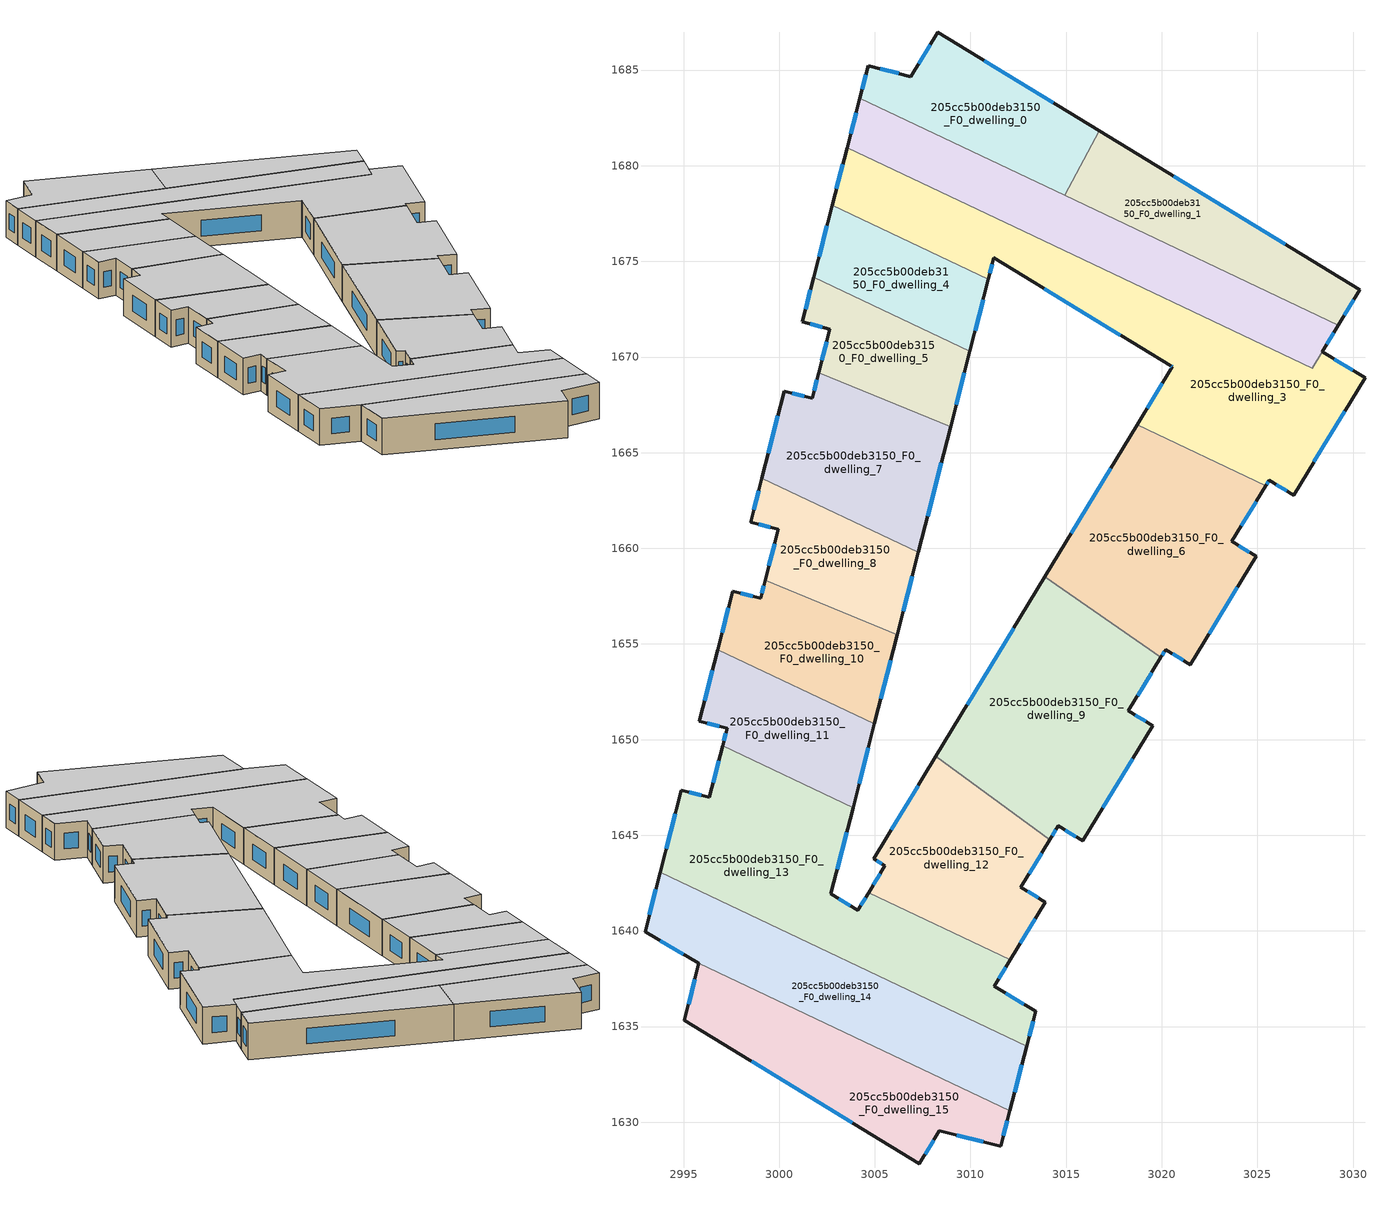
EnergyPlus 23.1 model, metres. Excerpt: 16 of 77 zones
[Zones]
205cc5b00deb3150_F0_dwelling_0
 floor ground (EU_floor_Construction): 3016.74,1681.82 3014.91,1678.45 3004.22,1683.52 3004.66,1685.24 3006.89,1684.66 3008.29,1686.97 z0
 wall outside (EU_wall_Construction): 3016.74,1681.82 3008.29,1686.97 3006.89,1684.66 3004.66,1685.24 3004.22,1683.52 z0:3
 wall to 205cc5b00deb3150_F0_dwelling_1 (EU_wall_Construction): 3014.91,1678.45 3016.74,1681.82 z0:3
 wall to 205cc5b00deb3150_F0_dwelling_2 (EU_wall_Construction): 3004.22,1683.52 3014.91,1678.45 z0:3
 window (EU_Window_Construction): 3004.53,1684.74 3004.34,1684.01 / 3006.25,1684.83 3005.3,1685.07 / 3007.89,1686.31 3007.29,1685.32 / 3014.33,1683.29 3010.71,1685.5 z0.86:2.14
 ceiling to 205cc5b00deb3150_F1_dwelling_0 (EU_floor_Construction): 3014.91,1678.45 3016.74,1681.82 3008.29,1686.97 3006.89,1684.66 3004.66,1685.24 3004.22,1683.52 z3
205cc5b00deb3150_F0_dwelling_1
 floor ground (EU_floor_Construction): 3030.36,1673.52 3029.22,1671.66 3014.91,1678.45 3016.74,1681.82 z0
 wall outside (EU_wall_Construction): 3029.22,1671.66 3030.36,1673.52 3016.74,1681.82 z0:3
 wall to 205cc5b00deb3150_F0_dwelling_2 (EU_wall_Construction): 3014.92,1678.44 3029.22,1671.66 z0:3
 window (EU_Window_Construction): 3026.47,1675.89 3020.63,1679.45 / 3029.55,1672.19 3030.03,1672.99 z0.86:2.14
 ceiling to 205cc5b00deb3150_F1_dwelling_1 (EU_floor_Construction): 3029.22,1671.66 3030.36,1673.52 3016.74,1681.82 3014.91,1678.45 z3
205cc5b00deb3150_F0_dwelling_10
 floor ground (EU_floor_Construction): 3006.17,1655.47 3004.98,1650.82 2996.79,1654.7 2997.57,1657.76 2999.03,1657.38 2999.27,1658.32 z0
 wall outside (EU_wall_Construction): 2999.27,1658.32 2999.03,1657.38 2997.57,1657.76 2996.79,1654.7 / 3004.98,1650.82 3006.17,1655.47 z0:3
 wall to 205cc5b00deb3150_F0_dwelling_8 (EU_wall_Construction): 3006.17,1655.47 2999.27,1658.32 z0:3
 wall to 205cc5b00deb3150_F0_dwelling_11 (EU_wall_Construction): 2996.79,1654.7 3004.98,1650.82 z0:3
 window (EU_Window_Construction): 2998.61,1657.49 2997.99,1657.65 / 2999.2,1658.05 2999.1,1657.65 / 3005.32,1652.15 3005.83,1654.14 / 2997.35,1656.88 2997.01,1655.57 z0.86:2.14
 ceiling to 205cc5b00deb3150_F1_dwelling_10 (EU_floor_Construction): 3004.98,1650.82 3006.17,1655.47 2999.27,1658.32 2999.03,1657.38 2997.57,1657.76 2996.79,1654.7 z3
205cc5b00deb3150_F0_dwelling_11
 floor ground (EU_floor_Construction): 3004.98,1650.82 3003.86,1646.45 2997.04,1649.68 2997.28,1650.58 2995.82,1650.96 2996.79,1654.7 z0
 wall outside (EU_wall_Construction): 3003.86,1646.45 3004.98,1650.82 / 2996.79,1654.7 2995.82,1650.96 2997.28,1650.58 2997.04,1649.68 z0:3
 wall to 205cc5b00deb3150_F0_dwelling_13 (EU_wall_Construction): 2997.04,1649.68 3003.86,1646.45 z0:3
 window (EU_Window_Construction): 3004.18,1647.7 3004.66,1649.57 / 2997.21,1650.33 2997.11,1649.94 / 2996.24,1650.85 2996.86,1650.69 / 2996.51,1653.63 2996.1,1652.03 z0.86:2.14
 ceiling to 205cc5b00deb3150_F1_dwelling_11 (EU_floor_Construction): 3003.86,1646.45 3004.98,1650.82 2996.79,1654.7 2995.82,1650.96 2997.28,1650.58 2997.04,1649.68 z3
205cc5b00deb3150_F0_dwelling_12
 floor ground (EU_floor_Construction): 3014.16,1644.78 3012.64,1642.29 3013.92,1641.51 3012.08,1638.49 3004.68,1642 3005.53,1643.4 3004.93,1643.76 3008.19,1649.13 z0
 wall outside (EU_wall_Construction): 3012.08,1638.49 3013.92,1641.51 3012.64,1642.29 3014.16,1644.78 / 3008.19,1649.13 3004.93,1643.76 3005.53,1643.4 3004.68,1642 z0:3
 wall to 205cc5b00deb3150_F0_dwelling_13 (EU_wall_Construction): 3004.68,1642 3012.08,1638.49 z0:3
 wall to 205cc5b00deb3150_F0_dwelling_9 (EU_wall_Construction): 3014.16,1644.78 3008.19,1649.13 z0:3
 window (EU_Window_Construction): 3013.55,1641.73 3013,1642.06 / 3012.6,1639.35 3013.39,1640.64 / 3005.29,1643 3004.92,1642.4 / 3005.1,1643.66 3005.36,1643.5 / 3007.26,1647.6 3005.86,1645.3 / 3013.07,1643 3013.72,1644.07 z0.86:2.14
 ceiling to 205cc5b00deb3150_F1_dwelling_12 (EU_floor_Construction): 3012.08,1638.49 3013.92,1641.51 3012.64,1642.29 3014.16,1644.78 3008.19,1649.13 3004.93,1643.76 3005.53,1643.4 3004.68,1642 z3
205cc5b00deb3150_F0_dwelling_13
 floor ground (EU_floor_Construction): 3003.86,1646.45 3002.71,1641.94 3004.11,1641.08 3004.68,1642 3012.08,1638.49 3011.24,1637.11 3013.4,1635.79 3012.94,1633.98 2993.78,1643.06 2994.89,1647.35 2996.34,1646.97 2997.04,1649.68 z0
 wall outside (EU_wall_Construction): 3004.68,1642 3004.11,1641.08 3002.71,1641.94 3003.86,1646.45 / 3012.94,1633.98 3013.4,1635.79 3011.24,1637.11 3012.08,1638.49 / 2997.04,1649.68 2996.34,1646.97 2994.89,1647.35 2993.78,1643.06 z0:3
 wall to 205cc5b00deb3150_F0_dwelling_14 (EU_wall_Construction): 2993.78,1643.06 3012.94,1633.98 z0:3
 window (EU_Window_Construction): 3003.03,1643.23 3003.53,1645.16 / 3003.71,1641.32 3003.11,1641.69 / 3004.52,1641.74 3004.27,1641.34 / 3011.48,1637.5 3011.84,1638.1 / 3012.78,1636.17 3011.86,1636.73 / 3013.07,1634.5 3013.27,1635.27 / 2994.58,1646.12 2994.1,1644.28 / 2995.93,1647.08 2995.31,1647.24 / 2996.84,1648.91 2996.54,1647.75 z0.86:2.14
 ceiling to 205cc5b00deb3150_F1_dwelling_13 (EU_floor_Construction): 3012.94,1633.98 3013.4,1635.79 3011.24,1637.11 3012.08,1638.49 3004.68,1642 3004.11,1641.08 3002.71,1641.94 3003.86,1646.45 2997.04,1649.68 2996.34,1646.97 2994.89,1647.35 2993.78,1643.06 z3
205cc5b00deb3150_F0_dwelling_14
 floor ground (EU_floor_Construction): 3012.94,1633.98 3012.07,1630.61 2995.8,1638.32 2992.99,1639.96 2993.78,1643.06 z0
 wall outside (EU_wall_Construction): 3012.07,1630.61 3012.94,1633.98 / 2993.78,1643.06 2992.99,1639.96 2995.8,1638.32 z0:3
 wall to 205cc5b00deb3150_F0_dwelling_15 (EU_wall_Construction): 2995.8,1638.32 3012.07,1630.61 z0:3
 window (EU_Window_Construction): 3012.31,1631.57 3012.69,1633.02 / 2993.79,1639.49 2995,1638.79 / 2993.56,1642.17 2993.21,1640.84 z0.86:2.14
 ceiling to 205cc5b00deb3150_F1_dwelling_14 (EU_floor_Construction): 3012.07,1630.61 3012.94,1633.98 2993.78,1643.06 2992.99,1639.96 2995.8,1638.32 z3
205cc5b00deb3150_F0_dwelling_15
 floor ground (EU_floor_Construction): 3012.07,1630.61 3011.59,1628.76 3008.37,1629.54 3007.33,1627.83 2995.05,1635.32 2995.8,1638.32 z0
 wall outside (EU_wall_Construction): 2995.8,1638.32 2995.05,1635.32 3007.33,1627.83 3008.37,1629.54 3011.59,1628.76 3012.07,1630.61 z0:3
 window (EU_Window_Construction): 2998.56,1633.18 3003.82,1629.97 / 2995.59,1637.46 2995.26,1636.18 / 3011.72,1629.28 3011.93,1630.08 / 3009.29,1629.32 3010.67,1628.98 / 3007.63,1628.32 3008.07,1629.05 z0.86:2.14
 ceiling to 205cc5b00deb3150_F1_dwelling_15 (EU_floor_Construction): 3011.59,1628.76 3012.07,1630.61 2995.8,1638.32 2995.05,1635.32 3007.33,1627.83 3008.37,1629.54 z3
205cc5b00deb3150_F0_dwelling_2
 floor ground (EU_floor_Construction): 3029.22,1671.66 3027.86,1669.42 3003.55,1680.94 3004.22,1683.52 z0
 wall outside (EU_wall_Construction): 3004.22,1683.52 3003.55,1680.94 / 3028.38,1670.28 3029.22,1671.66 z0:3
 wall to 205cc5b00deb3150_F0_dwelling_3 (EU_wall_Construction): 3003.55,1680.94 3012.78,1676.56 / 3012.79,1676.56 3027.86,1669.42 3028.38,1670.28 z0:3
 window (EU_Window_Construction): 3004.03,1682.78 3003.74,1681.68 / 3028.62,1670.67 3028.98,1671.27 z0.86:2.14
 ceiling to 205cc5b00deb3150_F1_dwelling_2 (EU_floor_Construction): 3027.86,1669.42 3029.22,1671.66 3004.22,1683.52 3003.55,1680.94 z3
205cc5b00deb3150_F0_dwelling_3
 floor ground (EU_floor_Construction): 3028.38,1670.28 3030.62,1668.91 3026.89,1662.78 3025.61,1663.56 3025.43,1663.28 3018.72,1666.46 3020.55,1669.48 3020.46,1669.54 3011.22,1675.18 3010.93,1674.06 3002.77,1677.92 3003.55,1680.94 3027.86,1669.42 z0
 wall outside (EU_wall_Construction): 3010.93,1674.06 3011.22,1675.18 3020.46,1669.54 3020.55,1669.48 3018.72,1666.46 / 3003.55,1680.94 3002.77,1677.92 / 3025.43,1663.28 3025.61,1663.56 3026.89,1662.78 3030.62,1668.91 3028.38,1670.28 z0:3
 wall to 205cc5b00deb3150_F0_dwelling_4 (EU_wall_Construction): 3002.77,1677.92 3010.93,1674.06 z0:3
 wall to 205cc5b00deb3150_F0_dwelling_6 (EU_wall_Construction): 3018.72,1666.46 3025.43,1663.28 z0:3
 window (EU_Window_Construction): 3020.49,1669.52 3020.53,1669.5 / 3013.86,1673.57 3017.82,1671.15 / 3011.01,1674.38 3011.13,1674.86 / 3003.33,1680.08 3003,1678.79 / 3029.98,1669.3 3029.02,1669.88 / 3027.95,1664.53 3029.56,1667.15 / 3025.97,1663.33 3026.52,1663 / 3025.48,1663.36 3025.56,1663.48 / 3020.03,1668.62 3019.24,1667.32 z0.86:2.14
 ceiling to 205cc5b00deb3150_F1_dwelling_3 (EU_floor_Construction): 3026.89,1662.78 3030.62,1668.91 3028.38,1670.28 3027.86,1669.42 3003.55,1680.94 3002.77,1677.92 3010.93,1674.06 3011.22,1675.18 3020.46,1669.54 3020.55,1669.48 3018.72,1666.46 3025.43,1663.28 3025.61,1663.56 z3
205cc5b00deb3150_F0_dwelling_4
 floor ground (EU_floor_Construction): 3010.93,1674.06 3009.97,1670.31 3001.81,1674.18 3002.77,1677.92 z0
 wall outside (EU_wall_Construction): 3009.97,1670.31 3010.93,1674.06 / 3002.77,1677.92 3001.81,1674.18 z0:3
 wall to 205cc5b00deb3150_F0_dwelling_5 (EU_wall_Construction): 3001.81,1674.18 3009.97,1670.31 z0:3
 window (EU_Window_Construction): 3010.24,1671.38 3010.66,1672.99 / 3002.5,1676.85 3002.08,1675.25 z0.86:2.14
 ceiling to 205cc5b00deb3150_F1_dwelling_4 (EU_floor_Construction): 3009.97,1670.31 3010.93,1674.06 3002.77,1677.92 3001.81,1674.18 z3
205cc5b00deb3150_F0_dwelling_5
 floor ground (EU_floor_Construction): 3009.97,1670.31 3008.96,1666.37 3002.07,1669.18 3002.66,1671.46 3001.2,1671.83 3001.81,1674.18 z0
 wall outside (EU_wall_Construction): 3001.81,1674.18 3001.2,1671.83 3002.66,1671.46 3002.07,1669.18 / 3008.96,1666.37 3009.97,1670.31 z0:3
 wall to 205cc5b00deb3150_F0_dwelling_7 (EU_wall_Construction): 3002.07,1669.18 3008.96,1666.37 z0:3
 window (EU_Window_Construction): 3002.49,1670.81 3002.24,1669.83 / 3001.62,1671.73 3002.24,1671.57 / 3001.64,1673.51 3001.38,1672.5 / 3009.25,1667.49 3009.68,1669.18 z0.86:2.14
 ceiling to 205cc5b00deb3150_F1_dwelling_5 (EU_floor_Construction): 3008.96,1666.37 3009.97,1670.31 3001.81,1674.18 3001.2,1671.83 3002.66,1671.46 3002.07,1669.18 z3
205cc5b00deb3150_F0_dwelling_6
 floor ground (EU_floor_Construction): 3025.43,1663.28 3023.66,1660.36 3024.93,1659.58 3021.49,1653.92 3020.21,1654.71 3019.96,1654.3 3013.89,1658.51 3018.72,1666.46 z0
 wall outside (EU_wall_Construction): 3019.96,1654.3 3020.21,1654.71 3021.49,1653.92 3024.93,1659.58 3023.66,1660.36 3025.43,1663.28 / 3018.72,1666.46 3013.89,1658.51 z0:3
 wall to 205cc5b00deb3150_F0_dwelling_9 (EU_wall_Construction): 3013.89,1658.51 3019.96,1654.3 z0:3
 window (EU_Window_Construction): 3024.16,1661.19 3024.93,1662.44 / 3024.57,1659.8 3024.02,1660.13 / 3022.47,1655.54 3023.95,1657.96 / 3020.58,1654.48 3021.12,1654.15 / 3020.03,1654.41 3020.14,1654.59 / 3017.34,1664.19 3015.27,1660.78 z0.86:2.14
 ceiling to 205cc5b00deb3150_F1_dwelling_6 (EU_floor_Construction): 3021.49,1653.92 3024.93,1659.58 3023.66,1660.36 3025.43,1663.28 3018.72,1666.46 3013.89,1658.51 3019.96,1654.3 3020.21,1654.71 z3
205cc5b00deb3150_F0_dwelling_7
 floor ground (EU_floor_Construction): 3008.96,1666.37 3007.28,1659.78 2999.1,1663.66 3000.27,1668.22 3001.72,1667.85 3002.07,1669.18 z0
 wall outside (EU_wall_Construction): 3002.07,1669.18 3001.72,1667.85 3000.27,1668.22 2999.1,1663.66 / 3007.28,1659.78 3008.96,1666.37 z0:3
 wall to 205cc5b00deb3150_F0_dwelling_8 (EU_wall_Construction): 2999.1,1663.66 3007.28,1659.78 z0:3
 window (EU_Window_Construction): 2999.94,1666.92 2999.43,1664.96 / 3001.31,1667.96 3000.69,1668.12 / 3001.97,1668.8 3001.82,1668.23 / 3007.76,1661.66 3008.48,1664.49 z0.86:2.14
 ceiling to 205cc5b00deb3150_F1_dwelling_7 (EU_floor_Construction): 3007.28,1659.78 3008.96,1666.37 3002.07,1669.18 3001.72,1667.85 3000.27,1668.22 2999.1,1663.66 z3
205cc5b00deb3150_F0_dwelling_8
 floor ground (EU_floor_Construction): 3007.28,1659.78 3006.17,1655.47 2999.27,1658.32 2999.96,1660.99 2998.51,1661.37 2999.1,1663.66 z0
 wall outside (EU_wall_Construction): 3006.17,1655.47 3007.28,1659.78 / 2999.1,1663.66 2998.51,1661.37 2999.96,1660.99 2999.27,1658.32 z0:3
 window (EU_Window_Construction): 3006.49,1656.7 3006.96,1658.55 / 2999.76,1660.23 2999.47,1659.08 / 2998.92,1661.26 2999.54,1661.1 / 2998.93,1663.01 2998.67,1662.02 z0.86:2.14
 ceiling to 205cc5b00deb3150_F1_dwelling_8 (EU_floor_Construction): 3006.17,1655.47 3007.28,1659.78 2999.1,1663.66 2998.51,1661.37 2999.96,1660.99 2999.27,1658.32 z3
205cc5b00deb3150_F0_dwelling_9
 floor ground (EU_floor_Construction): 3019.96,1654.3 3018.26,1651.5 3019.54,1650.72 3015.87,1644.71 3014.59,1645.49 3014.16,1644.78 3008.19,1649.13 3013.89,1658.51 z0
 wall outside (EU_wall_Construction): 3014.16,1644.78 3014.59,1645.49 3015.87,1644.71 3019.54,1650.72 3018.26,1651.5 3019.96,1654.3 / 3013.89,1658.51 3008.19,1649.13 z0:3
 window (EU_Window_Construction): 3019.17,1650.95 3018.62,1651.28 / 3016.92,1646.43 3018.49,1649 / 3014.95,1645.26 3015.5,1644.93 / 3014.28,1644.98 3014.46,1645.28 / 3012.26,1655.83 3009.82,1651.81 / 3018.74,1652.3 3019.47,1653.5 z0.86:2.14
 ceiling to 205cc5b00deb3150_F1_dwelling_9 (EU_floor_Construction): 3015.87,1644.71 3019.54,1650.72 3018.26,1651.5 3019.96,1654.3 3013.89,1658.51 3008.19,1649.13 3014.16,1644.78 3014.59,1645.49 z3
[Building]
EU S2 Campaign: North Axis=0; Terrain=City; Solar Distribution=FullExterior
[Site:Location]
Helsinki-Vantaa.AP: Latitude=60.317; Longitude=24.963; Time Zone=2; Elevation=54.6
[SizingPeriod:WeatherFileDays]
AnnualSizingPeriod: Begin Month=1; Begin Day of Month=1; End Month=12; End Day of Month=31; Day of Week for Start Day=Monday; Use Weather File Daylight Saving Period=No; Use Weather File Rain and Snow Indicators=No
[MATERIAL]
EU_InternalMass_Material: Roughness=MediumRough; Thickness=0.1; Conductivity=1; Density=1800; Specific Heat=900; Thermal Absorptance=0.9; Solar Absorptance=0.7; Visible Absorptance=0.7
[MATERIAL:NOMASS] Roughness=MediumRough; Thermal Absorptance=0.9; Solar Absorptance=0.7; Visible Absorptance=0.7
Name | Thermal Resistance
EU_wall_NoMass | 5.91765
EU_floor_NoMass | 6.2875
[WINDOWMATERIAL:SIMPLEGLAZINGSYSTEM]
EU_Window_SimpleGlazing: UFactor=0.994035; Solar Heat Gain Coefficient=0.7; Visible Transmittance=0.7
[CONSTRUCTION]
EU_wall_Construction: EU_wall_NoMass
EU_floor_Construction: EU_floor_NoMass
EU_Window_Construction: EU_Window_SimpleGlazing
EU_InternalMass_Construction: EU_InternalMass_Material
[ZONE] Type=1; Multiplier=1; Ceiling Height=autocalculate; Floor Area=autocalculate; Part of Total Floor Area=Yes
Name | Volume
205cc5b00deb3150_F0_dwelling_0 | 142.586
205cc5b00deb3150_F0_dwelling_1 | 143.035
205cc5b00deb3150_F0_dwelling_10 | 117.104
205cc5b00deb3150_F0_dwelling_11 | 116.926
205cc5b00deb3150_F0_dwelling_12 | 173.723
205cc5b00deb3150_F0_dwelling_13 | 305.495
205cc5b00deb3150_F0_dwelling_14 | 216.141
205cc5b00deb3150_F0_dwelling_15 | 187.704
205cc5b00deb3150_F0_dwelling_2 | 213.768
205cc5b00deb3150_F0_dwelling_3 | 349.377
205cc5b00deb3150_F0_dwelling_4 | 102.952
205cc5b00deb3150_F0_dwelling_5 | 104.796
205cc5b00deb3150_F0_dwelling_6 | 249.295
205cc5b00deb3150_F0_dwelling_7 | 167.663
205cc5b00deb3150_F0_dwelling_8 | 113.015
205cc5b00deb3150_F0_dwelling_9 | 276.19
[INTERNALMASS] Construction=EU_InternalMass_Construction
Name | Zone or ZoneList | Surface Area
205cc5b00deb3150_F0_dwelling_0_EU_InternalMass | 205cc5b00deb3150_F0_dwelling_0 | 47.5317
205cc5b00deb3150_F0_dwelling_1_EU_InternalMass | 205cc5b00deb3150_F0_dwelling_1 | 47.6862
205cc5b00deb3150_F0_dwelling_2_EU_InternalMass | 205cc5b00deb3150_F0_dwelling_2 | 71.2613
205cc5b00deb3150_F0_dwelling_3_EU_InternalMass | 205cc5b00deb3150_F0_dwelling_3 | 116.456
205cc5b00deb3150_F0_dwelling_4_EU_InternalMass | 205cc5b00deb3150_F0_dwelling_4 | 34.3142
205cc5b00deb3150_F0_dwelling_5_EU_InternalMass | 205cc5b00deb3150_F0_dwelling_5 | 34.9337
205cc5b00deb3150_F0_dwelling_6_EU_InternalMass | 205cc5b00deb3150_F0_dwelling_6 | 83.101
205cc5b00deb3150_F0_dwelling_7_EU_InternalMass | 205cc5b00deb3150_F0_dwelling_7 | 55.8855
205cc5b00deb3150_F0_dwelling_8_EU_InternalMass | 205cc5b00deb3150_F0_dwelling_8 | 37.6726
205cc5b00deb3150_F0_dwelling_9_EU_InternalMass | 205cc5b00deb3150_F0_dwelling_9 | 92.0646
205cc5b00deb3150_F0_dwelling_10_EU_InternalMass | 205cc5b00deb3150_F0_dwelling_10 | 39.0297
205cc5b00deb3150_F0_dwelling_11_EU_InternalMass | 205cc5b00deb3150_F0_dwelling_11 | 38.979
205cc5b00deb3150_F0_dwelling_12_EU_InternalMass | 205cc5b00deb3150_F0_dwelling_12 | 57.9075
205cc5b00deb3150_F0_dwelling_13_EU_InternalMass | 205cc5b00deb3150_F0_dwelling_13 | 101.832
205cc5b00deb3150_F0_dwelling_14_EU_InternalMass | 205cc5b00deb3150_F0_dwelling_14 | 72.0472
205cc5b00deb3150_F0_dwelling_15_EU_InternalMass | 205cc5b00deb3150_F0_dwelling_15 | 62.5682
[OTHEREQUIPMENT] Fuel Type=Electricity; Design Level Calculation Method=Watts/Area; Power per Zone Floor Area=1; Fraction Latent=0; Fraction Radiant=0; Fraction Lost=0; Carbon Dioxide Generation Rate=0; EndUse Subcategory=EU_Step8_InternalGains
Name | Zone or ZoneList or Space or SpaceList | Schedule
EU_Step8_InternalGain_205cc5b00deb3150_F0_dwelling_0_f000 | 205cc5b00deb3150_F0_dwelling_0 | EU_Step8_GainSchedule_205cc5b00deb3150_F0_dwelling_0_f000
EU_Step8_InternalGain_205cc5b00deb3150_F0_dwelling_1_f000 | 205cc5b00deb3150_F0_dwelling_1 | EU_Step8_GainSchedule_205cc5b00deb3150_F0_dwelling_1_f000
EU_Step8_InternalGain_205cc5b00deb3150_F0_dwelling_2_f000 | 205cc5b00deb3150_F0_dwelling_2 | EU_Step8_GainSchedule_205cc5b00deb3150_F0_dwelling_2_f000
EU_Step8_InternalGain_205cc5b00deb3150_F0_dwelling_3_f000 | 205cc5b00deb3150_F0_dwelling_3 | EU_Step8_GainSchedule_205cc5b00deb3150_F0_dwelling_3_f000
EU_Step8_InternalGain_205cc5b00deb3150_F0_dwelling_4_f000 | 205cc5b00deb3150_F0_dwelling_4 | EU_Step8_GainSchedule_205cc5b00deb3150_F0_dwelling_4_f000
EU_Step8_InternalGain_205cc5b00deb3150_F0_dwelling_5_f000 | 205cc5b00deb3150_F0_dwelling_5 | EU_Step8_GainSchedule_205cc5b00deb3150_F0_dwelling_5_f000
EU_Step8_InternalGain_205cc5b00deb3150_F0_dwelling_6_f000 | 205cc5b00deb3150_F0_dwelling_6 | EU_Step8_GainSchedule_205cc5b00deb3150_F0_dwelling_6_f000
EU_Step8_InternalGain_205cc5b00deb3150_F0_dwelling_7_f000 | 205cc5b00deb3150_F0_dwelling_7 | EU_Step8_GainSchedule_205cc5b00deb3150_F0_dwelling_7_f000
EU_Step8_InternalGain_205cc5b00deb3150_F0_dwelling_8_f000 | 205cc5b00deb3150_F0_dwelling_8 | EU_Step8_GainSchedule_205cc5b00deb3150_F0_dwelling_8_f000
EU_Step8_InternalGain_205cc5b00deb3150_F0_dwelling_9_f000 | 205cc5b00deb3150_F0_dwelling_9 | EU_Step8_GainSchedule_205cc5b00deb3150_F0_dwelling_9_f000
EU_Step8_InternalGain_205cc5b00deb3150_F0_dwelling_10_f000 | 205cc5b00deb3150_F0_dwelling_10 | EU_Step8_GainSchedule_205cc5b00deb3150_F0_dwelling_10_f000
EU_Step8_InternalGain_205cc5b00deb3150_F0_dwelling_11_f000 | 205cc5b00deb3150_F0_dwelling_11 | EU_Step8_GainSchedule_205cc5b00deb3150_F0_dwelling_11_f000
EU_Step8_InternalGain_205cc5b00deb3150_F0_dwelling_12_f000 | 205cc5b00deb3150_F0_dwelling_12 | EU_Step8_GainSchedule_205cc5b00deb3150_F0_dwelling_12_f000
EU_Step8_InternalGain_205cc5b00deb3150_F0_dwelling_13_f000 | 205cc5b00deb3150_F0_dwelling_13 | EU_Step8_GainSchedule_205cc5b00deb3150_F0_dwelling_13_f000
EU_Step8_InternalGain_205cc5b00deb3150_F0_dwelling_14_f000 | 205cc5b00deb3150_F0_dwelling_14 | EU_Step8_GainSchedule_205cc5b00deb3150_F0_dwelling_14_f000
EU_Step8_InternalGain_205cc5b00deb3150_F0_dwelling_15_f000 | 205cc5b00deb3150_F0_dwelling_15 | EU_Step8_GainSchedule_205cc5b00deb3150_F0_dwelling_15_f000
[ZONEVENTILATION:DESIGNFLOWRATE] Schedule=EU_AlwaysOn; Design Flow Rate Calculation Method=AirChanges/Hour; Air Changes per Hour=0.596421; Ventilation Type=Natural; Fan Pressure Rise=0; Fan Total Efficiency=1; Constant Term Coefficient=1; Temperature Term Coefficient=0; Velocity Term Coefficient=0; Velocity Squared Term Coefficient=0; Minimum Indoor Temperature=-100; Maximum Indoor Temperature=100; Delta Temperature=-100; Minimum Outdoor Temperature=-100; Maximum Outdoor Temperature=100; Maximum Wind Speed=40
Name | Zone or ZoneList or Space or SpaceList
EU_ConstantAir_205cc5b00deb3150_F0_dwelling_0 | 205cc5b00deb3150_F0_dwelling_0
EU_ConstantAir_205cc5b00deb3150_F0_dwelling_1 | 205cc5b00deb3150_F0_dwelling_1
EU_ConstantAir_205cc5b00deb3150_F0_dwelling_2 | 205cc5b00deb3150_F0_dwelling_2
EU_ConstantAir_205cc5b00deb3150_F0_dwelling_3 | 205cc5b00deb3150_F0_dwelling_3
EU_ConstantAir_205cc5b00deb3150_F0_dwelling_4 | 205cc5b00deb3150_F0_dwelling_4
EU_ConstantAir_205cc5b00deb3150_F0_dwelling_5 | 205cc5b00deb3150_F0_dwelling_5
EU_ConstantAir_205cc5b00deb3150_F0_dwelling_6 | 205cc5b00deb3150_F0_dwelling_6
EU_ConstantAir_205cc5b00deb3150_F0_dwelling_7 | 205cc5b00deb3150_F0_dwelling_7
EU_ConstantAir_205cc5b00deb3150_F0_dwelling_8 | 205cc5b00deb3150_F0_dwelling_8
EU_ConstantAir_205cc5b00deb3150_F0_dwelling_9 | 205cc5b00deb3150_F0_dwelling_9
EU_ConstantAir_205cc5b00deb3150_F0_dwelling_10 | 205cc5b00deb3150_F0_dwelling_10
EU_ConstantAir_205cc5b00deb3150_F0_dwelling_11 | 205cc5b00deb3150_F0_dwelling_11
EU_ConstantAir_205cc5b00deb3150_F0_dwelling_12 | 205cc5b00deb3150_F0_dwelling_12
EU_ConstantAir_205cc5b00deb3150_F0_dwelling_13 | 205cc5b00deb3150_F0_dwelling_13
EU_ConstantAir_205cc5b00deb3150_F0_dwelling_14 | 205cc5b00deb3150_F0_dwelling_14
EU_ConstantAir_205cc5b00deb3150_F0_dwelling_15 | 205cc5b00deb3150_F0_dwelling_15
[HVACTEMPLATE:THERMOSTAT] Constant Heating Setpoint=20; Constant Cooling Setpoint=50
EU_HeatOnly_205cc5b00deb3150_F0_dwelling_0; EU_HeatOnly_205cc5b00deb3150_F0_dwelling_1; EU_HeatOnly_205cc5b00deb3150_F0_dwelling_2; EU_HeatOnly_205cc5b00deb3150_F0_dwelling_3; EU_HeatOnly_205cc5b00deb3150_F0_dwelling_4; EU_HeatOnly_205cc5b00deb3150_F0_dwelling_5; EU_HeatOnly_205cc5b00deb3150_F0_dwelling_6; EU_HeatOnly_205cc5b00deb3150_F0_dwelling_7; EU_HeatOnly_205cc5b00deb3150_F0_dwelling_8; EU_HeatOnly_205cc5b00deb3150_F0_dwelling_9; EU_HeatOnly_205cc5b00deb3150_F0_dwelling_10; EU_HeatOnly_205cc5b00deb3150_F0_dwelling_11; EU_HeatOnly_205cc5b00deb3150_F0_dwelling_12; EU_HeatOnly_205cc5b00deb3150_F0_dwelling_13; EU_HeatOnly_205cc5b00deb3150_F0_dwelling_14; EU_HeatOnly_205cc5b00deb3150_F0_dwelling_15; EU_HeatOnly_205cc5b00deb3150_F1_dwelling_0; EU_HeatOnly_205cc5b00deb3150_F1_dwelling_1; EU_HeatOnly_205cc5b00deb3150_F1_dwelling_2; EU_HeatOnly_205cc5b00deb3150_F1_dwelling_3; EU_HeatOnly_205cc5b00deb3150_F1_dwelling_4; EU_HeatOnly_205cc5b00deb3150_F1_dwelling_5; EU_HeatOnly_205cc5b00deb3150_F1_dwelling_6; EU_HeatOnly_205cc5b00deb3150_F1_dwelling_7; EU_HeatOnly_205cc5b00deb3150_F1_dwelling_8; EU_HeatOnly_205cc5b00deb3150_F1_dwelling_9; EU_HeatOnly_205cc5b00deb3150_F1_dwelling_10; EU_HeatOnly_205cc5b00deb3150_F1_dwelling_11; EU_HeatOnly_205cc5b00deb3150_F1_dwelling_12; EU_HeatOnly_205cc5b00deb3150_F1_dwelling_13; EU_HeatOnly_205cc5b00deb3150_F1_dwelling_14; EU_HeatOnly_205cc5b00deb3150_F1_dwelling_15; EU_HeatOnly_205cc5b00deb3150_F2_dwelling_0; EU_HeatOnly_205cc5b00deb3150_F2_dwelling_1; EU_HeatOnly_205cc5b00deb3150_F2_dwelling_2; EU_HeatOnly_205cc5b00deb3150_F2_dwelling_3; EU_HeatOnly_205cc5b00deb3150_F2_dwelling_4; EU_HeatOnly_205cc5b00deb3150_F2_dwelling_5; EU_HeatOnly_205cc5b00deb3150_F2_dwelling_6; EU_HeatOnly_205cc5b00deb3150_F2_dwelling_7; EU_HeatOnly_205cc5b00deb3150_F2_dwelling_8; EU_HeatOnly_205cc5b00deb3150_F2_dwelling_9; EU_HeatOnly_205cc5b00deb3150_F2_dwelling_10; EU_HeatOnly_205cc5b00deb3150_F2_dwelling_11; EU_HeatOnly_205cc5b00deb3150_F2_dwelling_12; EU_HeatOnly_205cc5b00deb3150_F2_dwelling_13; EU_HeatOnly_205cc5b00deb3150_F2_dwelling_14; EU_HeatOnly_205cc5b00deb3150_F3_dwelling_0; EU_HeatOnly_205cc5b00deb3150_F3_dwelling_1; EU_HeatOnly_205cc5b00deb3150_F3_dwelling_2; EU_HeatOnly_205cc5b00deb3150_F3_dwelling_3; EU_HeatOnly_205cc5b00deb3150_F3_dwelling_4; EU_HeatOnly_205cc5b00deb3150_F3_dwelling_5; EU_HeatOnly_205cc5b00deb3150_F3_dwelling_6; EU_HeatOnly_205cc5b00deb3150_F3_dwelling_7; EU_HeatOnly_205cc5b00deb3150_F3_dwelling_8; EU_HeatOnly_205cc5b00deb3150_F3_dwelling_9; EU_HeatOnly_205cc5b00deb3150_F3_dwelling_10; EU_HeatOnly_205cc5b00deb3150_F3_dwelling_11; EU_HeatOnly_205cc5b00deb3150_F3_dwelling_12; EU_HeatOnly_205cc5b00deb3150_F3_dwelling_13; EU_HeatOnly_205cc5b00deb3150_F3_dwelling_14; EU_HeatOnly_205cc5b00deb3150_F4_dwelling_0; EU_HeatOnly_205cc5b00deb3150_F4_dwelling_1; EU_HeatOnly_205cc5b00deb3150_F4_dwelling_2; EU_HeatOnly_205cc5b00deb3150_F4_dwelling_3; EU_HeatOnly_205cc5b00deb3150_F4_dwelling_4; EU_HeatOnly_205cc5b00deb3150_F4_dwelling_5; EU_HeatOnly_205cc5b00deb3150_F4_dwelling_6; EU_HeatOnly_205cc5b00deb3150_F4_dwelling_7; EU_HeatOnly_205cc5b00deb3150_F4_dwelling_8; EU_HeatOnly_205cc5b00deb3150_F4_dwelling_9; EU_HeatOnly_205cc5b00deb3150_F4_dwelling_10; EU_HeatOnly_205cc5b00deb3150_F4_dwelling_11; EU_HeatOnly_205cc5b00deb3150_F4_dwelling_12; EU_HeatOnly_205cc5b00deb3150_F4_dwelling_13; EU_HeatOnly_205cc5b00deb3150_F4_dwelling_14
[HVACTEMPLATE:ZONE:IDEALLOADSAIRSYSTEM] System Availability Schedule=EU_AlwaysOn; Maximum Heating Supply Air Temperature=50; Minimum Cooling Supply Air Temperature=13; Maximum Heating Supply Air Humidity Ratio=0.0156; Minimum Cooling Supply Air Humidity Ratio=0.0077; Heating Limit=NoLimit; Cooling Limit=NoLimit; Heating Availability Schedule=EU_AlwaysOn; Cooling Availability Schedule=EU_CoolingOff; Dehumidification Control Type=ConstantSensibleHeatRatio; Cooling Sensible Heat Ratio=0.7; Dehumidification Setpoint=60; Humidification Control Type=None; Humidification Setpoint=30; Outdoor Air Method=None; Outdoor Air Flow Rate per Person=0.00944; Outdoor Air Flow Rate per Zone Floor Area=0; Outdoor Air Flow Rate per Zone=0; Demand Controlled Ventilation Type=None; Outdoor Air Economizer Type=NoEconomizer; Heat Recovery Type=None; Sensible Heat Recovery Effectiveness=0.7; Latent Heat Recovery Effectiveness=0.65
Name | Template Thermostat
205cc5b00deb3150_F0_dwelling_0 | EU_HeatOnly_205cc5b00deb3150_F0_dwelling_0
205cc5b00deb3150_F0_dwelling_1 | EU_HeatOnly_205cc5b00deb3150_F0_dwelling_1
205cc5b00deb3150_F0_dwelling_2 | EU_HeatOnly_205cc5b00deb3150_F0_dwelling_2
205cc5b00deb3150_F0_dwelling_3 | EU_HeatOnly_205cc5b00deb3150_F0_dwelling_3
205cc5b00deb3150_F0_dwelling_4 | EU_HeatOnly_205cc5b00deb3150_F0_dwelling_4
205cc5b00deb3150_F0_dwelling_5 | EU_HeatOnly_205cc5b00deb3150_F0_dwelling_5
205cc5b00deb3150_F0_dwelling_6 | EU_HeatOnly_205cc5b00deb3150_F0_dwelling_6
205cc5b00deb3150_F0_dwelling_7 | EU_HeatOnly_205cc5b00deb3150_F0_dwelling_7
205cc5b00deb3150_F0_dwelling_8 | EU_HeatOnly_205cc5b00deb3150_F0_dwelling_8
205cc5b00deb3150_F0_dwelling_9 | EU_HeatOnly_205cc5b00deb3150_F0_dwelling_9
205cc5b00deb3150_F0_dwelling_10 | EU_HeatOnly_205cc5b00deb3150_F0_dwelling_10
205cc5b00deb3150_F0_dwelling_11 | EU_HeatOnly_205cc5b00deb3150_F0_dwelling_11
205cc5b00deb3150_F0_dwelling_12 | EU_HeatOnly_205cc5b00deb3150_F0_dwelling_12
205cc5b00deb3150_F0_dwelling_13 | EU_HeatOnly_205cc5b00deb3150_F0_dwelling_13
205cc5b00deb3150_F0_dwelling_14 | EU_HeatOnly_205cc5b00deb3150_F0_dwelling_14
205cc5b00deb3150_F0_dwelling_15 | EU_HeatOnly_205cc5b00deb3150_F0_dwelling_15
[SIZING:ZONE] Zone Cooling Design Supply Air Temperature Input Method=SupplyAirTemperature; Zone Cooling Design Supply Air Temperature=13; Zone Heating Design Supply Air Temperature Input Method=SupplyAirTemperature; Zone Heating Design Supply Air Temperature=50; Zone Cooling Design Supply Air Humidity Ratio=0.008; Zone Heating Design Supply Air Humidity Ratio=0.008; Cooling Design Air Flow Method=DesignDay; Cooling Design Air Flow Rate=0; Cooling Minimum Air Flow per Zone Floor Area=0.000762; Cooling Minimum Air Flow=0; Cooling Minimum Air Flow Fraction=0.2; Heating Design Air Flow Method=DesignDay; Heating Design Air Flow Rate=0; Heating Maximum Air Flow per Zone Floor Area=0.002032; Heating Maximum Air Flow=0.141576; Heating Maximum Air Flow Fraction=0.3; Account for Dedicated Outdoor Air System=No; Dedicated Outdoor Air System Control Strategy=NeutralSupplyAir; Dedicated Outdoor Air Low Setpoint Temperature for Design=autosize; Dedicated Outdoor Air High Setpoint Temperature for Design=autosize; Zone Load Sizing Method=Sensible Load Only No Latent Load; Zone Latent Cooling Design Supply Air Humidity Ratio Input Method=HumidityRatioDifference; Zone Cooling Design Supply Air Humidity Ratio Difference=0.005; Zone Latent Heating Design Supply Air Humidity Ratio Input Method=HumidityRatioDifference; Zone Humidification Design Supply Air Humidity Ratio Difference=0.005
205cc5b00deb3150_F0_dwelling_0; 205cc5b00deb3150_F0_dwelling_1; 205cc5b00deb3150_F0_dwelling_2; 205cc5b00deb3150_F0_dwelling_3; 205cc5b00deb3150_F0_dwelling_4; 205cc5b00deb3150_F0_dwelling_5; 205cc5b00deb3150_F0_dwelling_6; 205cc5b00deb3150_F0_dwelling_7; 205cc5b00deb3150_F0_dwelling_8; 205cc5b00deb3150_F0_dwelling_9; 205cc5b00deb3150_F0_dwelling_10; 205cc5b00deb3150_F0_dwelling_11; 205cc5b00deb3150_F0_dwelling_12; 205cc5b00deb3150_F0_dwelling_13; 205cc5b00deb3150_F0_dwelling_14; 205cc5b00deb3150_F0_dwelling_15
[SCHEDULE:CONSTANT]
Name | Hourly Value
EU_AlwaysOn | 1
EU_CoolingOff | 0
[SCHEDULE:FILE] Column Number=1; Rows to Skip at Top=0; Number of Hours of Data=8760; Column Separator=Comma; Interpolate to Timestep=No; Minutes per Item=60; Adjust Schedule for Daylight Savings=Yes
Name | File
EU_Step8_GainSchedule_205cc5b00deb3150_F0_dwelling_0_f000 | ../../schedules/205cc5b00deb3150/205cc5b00deb3150_F0_dwelling_0_f000_gain.csv
EU_Step8_GainSchedule_205cc5b00deb3150_F0_dwelling_1_f000 | ../../schedules/205cc5b00deb3150/205cc5b00deb3150_F0_dwelling_1_f000_gain.csv
EU_Step8_GainSchedule_205cc5b00deb3150_F0_dwelling_2_f000 | ../../schedules/205cc5b00deb3150/205cc5b00deb3150_F0_dwelling_2_f000_gain.csv
EU_Step8_GainSchedule_205cc5b00deb3150_F0_dwelling_3_f000 | ../../schedules/205cc5b00deb3150/205cc5b00deb3150_F0_dwelling_3_f000_gain.csv
EU_Step8_GainSchedule_205cc5b00deb3150_F0_dwelling_4_f000 | ../../schedules/205cc5b00deb3150/205cc5b00deb3150_F0_dwelling_4_f000_gain.csv
EU_Step8_GainSchedule_205cc5b00deb3150_F0_dwelling_5_f000 | ../../schedules/205cc5b00deb3150/205cc5b00deb3150_F0_dwelling_5_f000_gain.csv
EU_Step8_GainSchedule_205cc5b00deb3150_F0_dwelling_6_f000 | ../../schedules/205cc5b00deb3150/205cc5b00deb3150_F0_dwelling_6_f000_gain.csv
EU_Step8_GainSchedule_205cc5b00deb3150_F0_dwelling_7_f000 | ../../schedules/205cc5b00deb3150/205cc5b00deb3150_F0_dwelling_7_f000_gain.csv
EU_Step8_GainSchedule_205cc5b00deb3150_F0_dwelling_8_f000 | ../../schedules/205cc5b00deb3150/205cc5b00deb3150_F0_dwelling_8_f000_gain.csv
EU_Step8_GainSchedule_205cc5b00deb3150_F0_dwelling_9_f000 | ../../schedules/205cc5b00deb3150/205cc5b00deb3150_F0_dwelling_9_f000_gain.csv
EU_Step8_GainSchedule_205cc5b00deb3150_F0_dwelling_10_f000 | ../../schedules/205cc5b00deb3150/205cc5b00deb3150_F0_dwelling_10_f000_gain.csv
EU_Step8_GainSchedule_205cc5b00deb3150_F0_dwelling_11_f000 | ../../schedules/205cc5b00deb3150/205cc5b00deb3150_F0_dwelling_11_f000_gain.csv
EU_Step8_GainSchedule_205cc5b00deb3150_F0_dwelling_12_f000 | ../../schedules/205cc5b00deb3150/205cc5b00deb3150_F0_dwelling_12_f000_gain.csv
EU_Step8_GainSchedule_205cc5b00deb3150_F0_dwelling_13_f000 | ../../schedules/205cc5b00deb3150/205cc5b00deb3150_F0_dwelling_13_f000_gain.csv
EU_Step8_GainSchedule_205cc5b00deb3150_F0_dwelling_14_f000 | ../../schedules/205cc5b00deb3150/205cc5b00deb3150_F0_dwelling_14_f000_gain.csv
EU_Step8_GainSchedule_205cc5b00deb3150_F0_dwelling_15_f000 | ../../schedules/205cc5b00deb3150/205cc5b00deb3150_F0_dwelling_15_f000_gain.csv
